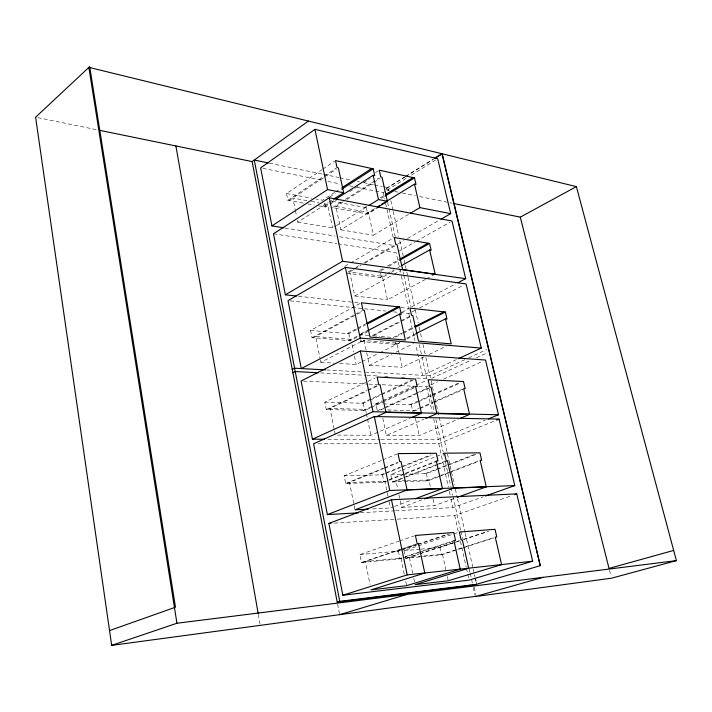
<?xml version="1.0" encoding="UTF-8"?>
<svg xmlns="http://www.w3.org/2000/svg" width="712" height="712" viewBox="0 0 712 712"><rect width="100%" height="100%" fill="white"/><g stroke="black" fill="none" stroke-linecap="round" stroke-linejoin="round"><path stroke-width="0.53" stroke-dasharray="3.56 2.67" d="M303.294 203.08L287.853 200.277L286.509 193.539L321.904 169.75M322.812 169.136L334.613 161.206M287.853 200.277L323.355 176.647M324.263 176.042L336.091 168.165M289.179 200.517L336.518 169.055M334.587 192.471L322.545 200.259L315.995 199.031M335.512 191.866L341.075 188.28M329.718 196.966L335.272 193.379M297.331 220.079L297.75 222.18L328.036 202.751M328.953 202.163L331.703 200.392M375.553 172.553L378.33 170.773M323.916 206.818L329.496 203.24M330.43 202.644L334.142 200.268M318.487 205.839L325.526 207.112L329.238 204.736M330.163 204.148L336.669 199.983M349.672 191.67L358.955 185.734M363.601 182.761L370.107 178.605M332.459 207.61L341.751 201.71M345.462 199.351L378.9 178.107M343.291 201.754L333.697 207.842L367.73 214.036L377.2 208.233M346.975 199.413L372.785 183.037M373.702 182.45L380.155 178.356M386.18 188.502L404.496 177.083M405.431 176.496L432.576 159.568M386.474 188.564L404.79 177.146M405.724 176.558L433.804 159.052M357.202 187.354L383.243 192.605L406.712 178.009M411.403 175.09L435.815 159.906M364.838 207.388L366.725 206.213M379.941 198.034L384.667 195.106M297.75 222.18L332.557 227.965L335.37 226.229M336.304 225.651L367.241 206.507M332.175 201.282L366.342 207.664L368.238 206.498M381.454 198.328L384.284 196.574M366.217 213.76L375.019 208.358M408.519 214.383L373.408 235.209L368.442 212.399L335.913 206.435L340.834 229.807L376.194 208.126M344.768 266.315L349.53 263.556M350.473 262.995L393.291 238.102M348.088 271.957L351.906 269.759M355.724 267.561L359.533 265.362M364.304 262.621L393.878 245.604M397.901 243.993L403.66 240.683M407.504 238.475L440.132 219.714M353.49 269.732L347.429 273.221L381.588 277.751L387.417 274.512M354.434 269.189L361.064 265.38M364.847 263.2L395.142 245.791M398.124 251.665L415.443 241.813M416.413 241.261L450.1 222.1M379.621 270.444L382.531 268.807M387.373 266.083L399.005 259.542M381.134 270.649L384.044 269.02M388.885 266.297L398.578 260.859M380.075 277.547L386.207 274.138M387.177 273.595L393.932 269.839M397.794 267.685L400.687 266.074M391.306 272.349L394.226 270.729M425.465 279.407L387.47 299.77L382.353 276.283L349.699 271.913L354.772 295.996L393.015 274.85M393.967 274.316L400.66 270.622M367.935 331.561L350.277 340.728L311.99 337.675L310.557 330.466L360.441 303.285M311.99 337.675L354.318 314.891M355.279 314.375L362.016 310.752M313.333 337.782L362.381 311.42M426.435 278.882L433.252 275.233M347.189 333.59L356.97 328.446M357.949 327.929L365.781 323.809M310.557 330.466L348.827 333.732L356.65 329.62M357.629 329.104L365.461 324.992M411.509 306.872L455.822 283.794M361.046 333.59L367.89 330.021M402.12 312.212L408.964 308.652M348.64 340.603L358.768 335.334M359.738 334.827L367.526 330.777M400.064 312.55L408.848 313.485L415.763 309.916M419.706 307.869L464.117 284.925M360.13 339.562L360.539 341.546L363.485 340.033M372.314 335.494L399.77 321.379M400.758 320.872L410.566 315.825M320.391 360.165L320.827 362.319L364.081 340.078M361.794 341.653L364.135 340.452L396.904 343.104L402.173 367.312L424.201 356.792M373.862 335.45L409.872 316.956M393.095 337.506L401.888 333.074M402.858 332.575L413.601 327.164M395.596 337.141L402.431 333.697M403.401 333.207L414.144 327.796M394.564 344.27L396.904 343.104M406.819 338.156L414.749 334.204M360.539 341.546L396.086 344.385L400.002 342.436M406.855 339.028L415.666 334.64M339.615 363.467L356.196 364.491L361.109 362.043M362.097 361.554L378.811 353.232M379.79 352.743L400.438 342.472M364.135 340.452L369.359 365.3L391.974 354.175M395.899 352.244L413.592 343.549M369.795 408.216L364.758 410.521L326.292 409.551L324.805 402.111L375.144 377.974M429.202 354.398L446.219 346.272M326.292 409.551L366.876 390.363M367.864 389.891L377.76 385.21M327.645 409.587L367.089 390.959M368.095 390.479L377.102 386.224M361.616 403.25L380.724 394.377M381.73 393.905L411.901 379.888M456.392 359.622L422.572 375.322L415.835 344.946M324.805 402.111L363.253 403.303L369.288 400.5M370.293 400.037L413.547 379.977M464.776 359.693L429.995 375.74L366.333 372.189M468.745 357.86L486.634 349.61M377.129 409.818L375.838 403.686L381.872 400.918M382.878 400.464L415.043 385.699M416.048 385.237L427.102 380.163M431.668 378.312L470.472 360.512M476.435 357.771L487.382 352.752M363.111 410.477L382.531 401.586M383.528 401.123L414.562 386.91M370.81 407.753L415.185 387.444M418.807 386.447L426.577 386.812L437.568 381.819M443.558 379.096L482.522 361.402M377.342 410.842L383.394 408.101M384.4 407.647L415.648 393.496M416.654 393.042L427.743 388.013M429.007 388.067L380.991 409.783L383.181 409.845M409.845 404.745L458.982 382.816M383.519 403.927L411.358 404.79L417.374 402.111M418.38 401.657L431.419 395.854M432.415 395.4L460.495 382.896M412.159 411.349L418.745 408.448M419.742 408.003L462.658 389.108M413.886 411.296L418.905 409.08M419.911 408.643L432.985 402.894M433.991 402.449L463.156 389.624M337.586 435.094L370.89 435.281L410.334 418.095M382.798 418.309L386.393 435.37L423.782 419.279M386.393 435.37L419.19 435.548L458.492 419.065M388.111 480.644L384.035 482.247L345.685 483.493L344.145 475.83L381.739 460.335M382.753 459.908L396.976 454.042M380.884 439.349L438.289 439.482L485.219 420.214M382.273 443.718L438.761 443.647L497.012 419.929M345.685 483.493L383.385 468.193M384.4 467.784L397.652 462.408M347.029 483.448L383.519 468.656M384.542 468.247L397.946 462.809M380.849 474.868L400.135 467.125M401.15 466.725L430.582 454.915M344.145 475.83L382.486 474.824L384.516 474.005M385.53 473.605L432.211 454.897M438.272 476.871L427.939 480.822L392.294 481.979L390.746 474.601L400.883 470.561M401.897 470.16L443.478 453.597M382.397 482.3L387.96 480.102M388.983 479.701L404.425 473.605M405.457 473.195L436.34 461.002M389.126 480.244L404.389 474.219M405.404 473.818L436.954 461.376M392.294 481.979L436.029 464.829M437.043 464.429L445.187 461.243M393.549 481.935L405.279 477.343M406.303 476.942L438.192 464.447M439.224 464.046L447.447 460.824M424.85 473.702L446.495 465.292M447.528 464.892L475.349 454.078M402.85 474.281L426.372 473.667L436.678 469.662M437.711 469.261L476.862 454.06M426.417 480.876L440.158 475.616M441.182 475.224L450.411 471.691M451.435 471.299L480.155 460.299M439.304 476.479L448.605 472.919M449.637 472.528L478.571 461.465M372.714 508.911L390.425 507.968L393.549 506.802M394.59 506.419L411.225 500.216M398.916 494.698L401.586 507.371L423.418 499.299M401.586 507.371L434.48 505.609L454.167 498.489M395.676 510.771L452.957 507.567L483.35 496.762M397.314 519.137L454.728 515.533L511.581 495.686M402.084 558.119L399.993 558.813L361.482 562.489L359.898 554.568L398.649 541.227M399.69 540.871L414.357 535.824M361.482 562.489L400.349 549.37M401.399 549.023L416.111 544.057M362.835 562.364L415.39 544.644M396.753 551.284L416.609 544.591M417.659 544.244L447.973 534.027M359.898 554.568L398.391 551.141L400.482 550.438M401.532 550.082L417.205 544.805M418.247 544.457L449.61 533.893M462.346 548.106L441.476 554.853L405.573 558.279L403.971 550.643L458.297 532.407M398.346 558.973L404.007 557.096M405.048 556.757L453.918 540.604M403.134 557.772L418.861 552.583M419.911 552.236L453.455 541.156M405.573 558.279L419.19 553.794M420.24 553.447L452.903 542.784M456.917 541.378L459.151 540.728M463.307 539.358L487.248 531.472M406.837 558.163L418.727 554.248M419.768 553.909L453.01 542.962M454.051 542.624L459.249 540.915M421.148 549.112L439.865 547.439L459.641 540.942M463.797 539.571L488.779 531.357M439.945 554.995L464.651 547.012M465.701 546.674L495.267 537.115M463.387 547.777L493.656 537.996M403.971 550.643L420.08 549.21M334.391 523.097L396.21 519.208M360.432 512.747L394.573 510.833M405.876 480.662L396.014 480.974L397.581 488.361M406.97 480.627L428.873 479.933L430.983 489.562M390.746 474.601L401.746 474.317M318.033 443.798L377.841 443.727M327.894 439.233L379.781 439.349M388.423 411.118L390.603 411.171M387.55 409.952L413.752 410.637M375.838 403.686L382.424 403.891M303.339 381.098L367.73 384.079M368.843 384.133L377.725 384.542M382.166 384.747L414.366 386.242M320.631 372.91L365.932 375.322M367.036 375.375L376.977 375.909M384.711 376.319L388.022 376.497M401.283 377.2L404.594 377.378M416.751 378.028L427.574 378.606M326.639 369.973L365.229 372.127M320.827 362.319L334.088 363.129M369.359 365.3L402.173 367.312M350.98 339.384L315.665 336.527L320.178 359.088M359.088 334.604L368.958 335.441M373.346 335.824L379.932 336.384M381.027 336.473L390.906 337.319M290.22 300.882L385.779 311.028M393.469 311.847L398.969 312.435M298.568 296.272L353.561 302.342M354.665 302.466L360.165 303.072M400.856 307.557L408.555 308.412L400.954 274.165M354.772 295.996L387.47 299.77M273.479 233.785L337.025 243.611M338.12 243.78L396.192 252.76L399.521 267.748M285.005 228.009L335.112 236.037M339.473 236.74L393.932 245.471M340.834 229.807L373.408 235.209M307.628 203.863L314.143 205.047M307.014 200.642L292.899 198.043L295.222 209.586M311.358 201.443L318.958 202.831M324.387 203.837L327.645 204.433L332.557 227.965M286.509 193.539L311.625 198.221M262.799 168.317L323.56 180.572M327.903 181.444L339.838 183.856M349.601 185.823L352.858 186.482M37.772 117.649L96.503 129.691M386.082 189.704L389.33 190.371M394.742 191.475L397.99 192.142M402.316 193.023L415.31 195.675M419.635 196.565L448.863 202.537M449.94 202.76L452.111 203.205M269.439 163.181L322.58 174.155M323.666 174.378L338.85 177.51M339.927 177.733L350.776 179.976M357.282 181.32L359.453 181.765M363.788 182.664L373.551 184.675M374.637 184.898L382.228 186.464M383.314 186.695L387.942 187.648L388.672 190.887M609.517 570.365L610.994 576.239M390.844 200.615L393.015 210.351M393.255 211.428L398.818 236.295M399.788 240.612L403.17 255.75M404.131 260.076L405.101 264.401M405.342 265.478L406.552 270.88M406.792 271.966L407.762 276.292M408.003 277.368L415.007 308.714M415.247 309.8L418.149 322.767M419.119 327.093L420.32 332.495M420.57 333.581L422.02 340.069M422.981 344.385L425.642 356.285M425.883 357.362L430.44 377.76M431.152 380.929L454.372 484.801M455.342 489.126L457.273 497.786M457.513 498.863L465.016 532.407M465.256 533.484L472.999 568.114M473.24 569.191L474.201 573.516M474.45 574.602L474.931 576.764M476.141 582.176L476.622 584.338M474.263 587.142L475.847 594.244M387.604 202.439L388.814 207.868M389.055 208.945L395.338 237.158M403.063 271.868L403.553 274.04M403.793 275.126L410.797 306.587M419.252 344.555L427.227 380.35M428.918 387.942L434.231 411.812M435.922 419.404L443.175 451.951M443.416 453.037L444.137 456.294M445.347 461.714L450.901 486.661M451.15 487.747L452.841 495.347M453.081 496.424L460.566 530.057M460.806 531.143L462.497 538.735M469.261 569.111L469.991 572.368M470.232 573.454L472.643 584.303M473.338 587.409L475.144 595.526M426.577 386.812L432.077 411.536M433.75 419.057L438.289 439.482M383.243 192.605L384.685 199.102M385.646 203.427L393.344 238.066M438.761 443.647L448.382 486.981M449.343 491.316L450.794 497.813M451.034 498.898L452.957 507.567M454.728 515.533L458.314 531.677M460.468 541.369L466.209 567.206M466.44 568.283L468.594 577.975M399.761 268.816L400.714 273.097M408.848 313.485L414.873 340.603M415.408 418.22L419.19 435.548M433.083 499.192L434.48 505.609M411.358 404.79L412.657 410.744M426.372 473.667L427.939 480.822M445.943 570.125L442.472 554.176L409.382 557.327L412.702 573.098M447.332 576.498L448.257 580.752M366.342 207.664L367.73 214.036M380.573 273.07L381.588 277.751M395.667 342.454L396.086 344.385M439.865 547.439L441.476 554.853M413.805 578.358L414.909 583.618M387.978 496.246L384.872 481.321L349.503 482.442L353.953 504.586M389.09 501.568L390.425 507.968M404.202 574.023L400.892 558.128L365.381 561.501L370.026 584.623M405.751 581.437L406.632 585.673M382.486 474.824L384.035 482.247M398.391 551.141L399.993 558.813M324.743 203.365L325.526 207.112M352.066 344.617L353.588 351.933M354.451 356.116L356.196 364.491M366.19 412.622L365.514 409.382L330.048 408.457L334.302 429.763M366.413 413.699L367.303 418.015M367.534 419.092L370.89 435.281M348.827 333.732L350.277 340.728M363.253 403.303L364.758 410.521M295.435 210.636L296.486 215.887M354.158 505.645L355.012 509.854M334.515 430.822L335.37 435.085M337.613 604.221L339.428 613.628M258.34 614.412L260.076 624.264"/><path stroke-width="1.07" d="M99.769 130.358L252.119 161.588L308.394 121.058M441.084 219.162L450.687 213.645L437.693 158.74L314.944 129.344L260.628 167.881L271.94 225.909L283.919 227.831M271.94 225.909L327.565 189.606L343.638 192.738L338.333 167.845L337.007 167.56L335.521 160.6L373.248 168.86L374.752 175.642L373.132 175.294L336.002 199.075M342 187.674L371.637 168.513M341.76 189.196L373.248 168.86M457.789 282.771L465.666 278.668L452.022 221.005L329.282 197.776L273.479 233.785L285.37 294.812L296.37 296.032M333.536 199.218L343.638 192.738M434.453 158.402L441.938 153.73L540.274 565.684L442.232 153.801L434.747 158.465M385.61 194.527L412.987 177.564M369.119 205.35L378.49 199.547L387.364 201.282L381.997 177.19L380.76 176.923L379.256 170.177L414.5 177.902L416.013 184.461L414.5 184.141L381.596 204.326M385.228 195.996L414.5 177.902M377.841 206.631L379.719 205.474M377.129 207.557L387.364 201.282M410.415 213.262L419.902 207.637L450.687 213.645M285.37 294.812L342.579 261.251L465.666 278.668M345.365 267.365L288.022 300.651L301.274 368.558L360.201 338.084L481.259 348.079L466.084 283.91L345.365 267.365L360.201 338.084M399.975 258.999L428.081 243.192M399.548 260.316L429.585 243.442L431.143 250.206L429.639 249.965L401.648 265.54M454.274 203.65L520.294 217.142L576.391 186.624L676.4 560.62L611.492 578.197L475.376 596.54L543.051 577.334M366.76 323.293L398.061 306.827M367.41 323.96L399.69 307.005L401.292 314.25L399.655 314.081L368.505 330.27M292.258 369.386L294.572 368.184L325.535 369.911M292.908 372.75L295.222 371.557L318.424 372.785M488.281 418.959L498.48 414.776L485.522 360.041L360.325 350.98L301.114 380.991L312.443 439.197L324.583 439.224M414.58 326.666L443.87 311.892M415.123 327.306L445.392 312.061L446.994 319.047L445.481 318.887L415.737 333.714M458.386 358.706L481.259 348.079M312.443 439.197L373.035 411.705L498.48 414.776M485.442 496.015L514.785 485.593L499.05 419.092L374.298 416.529L313.6 443.798L327.387 514.589L358.225 512.862M375.838 416.929L385.957 412.39L421.451 413.254L415.559 386.447L417.205 386.527L415.559 379.042L377.12 377.031L378.757 384.747L380.11 384.809L385.957 412.39M411.34 417.659L421.451 413.254M425.803 418.407L436.919 413.619L469.582 414.411L463.654 388.672L465.167 388.743L463.503 381.552L428.108 379.701L429.763 387.106L431.009 387.159L436.919 413.619M460.513 418.22L469.582 414.411M497.012 419.929L499.05 419.092M327.387 514.589L389.776 490.497L514.785 485.593M407.095 489.989L401.034 461.563L399.69 461.581L397.999 453.624L436.269 453.268L437.969 460.976L436.34 461.002L442.437 488.601L407.095 489.989L355.012 509.854L368.291 509.151M328.873 523.445L391.475 499.744L516.752 493.879L532.674 561.181L469.074 580.129L342.846 595.241L328.873 523.445L331.08 523.311M415.39 498.667L442.437 488.601M424.45 498.916L453.553 488.156L486.278 486.874L480.155 460.299L481.668 460.281L479.959 452.859L444.493 453.188L446.202 460.842L447.447 460.824L453.553 488.156M457.273 497.368L486.278 486.874M109.541 630.583L175.472 607.211L89.685 66.634L35.609 117.266L111.668 645.366L476.301 596.273M514.687 494.609L516.752 493.879M111.668 645.366L176.941 623.24L676.4 560.62M342.846 595.241L407.202 574.904L532.674 561.181M252.119 161.588L337.212 602.13L339.74 601.346L476.622 584.338M339.633 614.678L406.979 594.395M467.882 585.851L470.401 585.113M472.893 585.389L540.274 565.684M673.677 550.438L609.018 568.407L520.294 217.142M337.212 602.13L473.809 585.113M399.69 307.005L361.393 302.769L362.978 310.227L364.33 310.37L369.982 337.052L405.359 340.024L399.655 314.081M445.392 312.061L409.943 308.136L411.545 315.327L412.791 315.452L418.505 341.128L451.23 343.878L445.481 318.887M429.585 243.442L394.243 237.541L395.792 244.501L397.038 244.706L402.574 269.563L435.201 274.182L429.639 249.965M268.353 162.959L254.255 160.049L339.74 601.346M441.938 153.73L88.849 67.346L176.941 623.24M442.232 153.801L576.391 186.624M414.5 184.141L419.902 207.637M475.411 578.927L475.901 581.09M373.132 175.294L378.49 199.547M314.944 129.344L327.565 189.606M329.282 197.776L342.579 261.251M374.298 416.529L389.776 490.497M391.475 499.744L407.202 574.904M360.325 350.98L373.035 411.705M175.9 145.969L258.144 613.317M424.788 573.044L371.077 589.874L406.632 585.673L460.219 569.173L453.918 540.604L455.547 540.461L453.784 532.487L415.408 535.46L417.161 543.701L418.514 543.585L424.788 573.044M468.674 568.247L415.132 584.668L448.257 580.752L501.595 564.643L495.267 537.115L496.789 536.99L495.018 529.301L459.338 532.06L461.109 539.999L462.364 539.892L468.674 568.247"/></g></svg>
